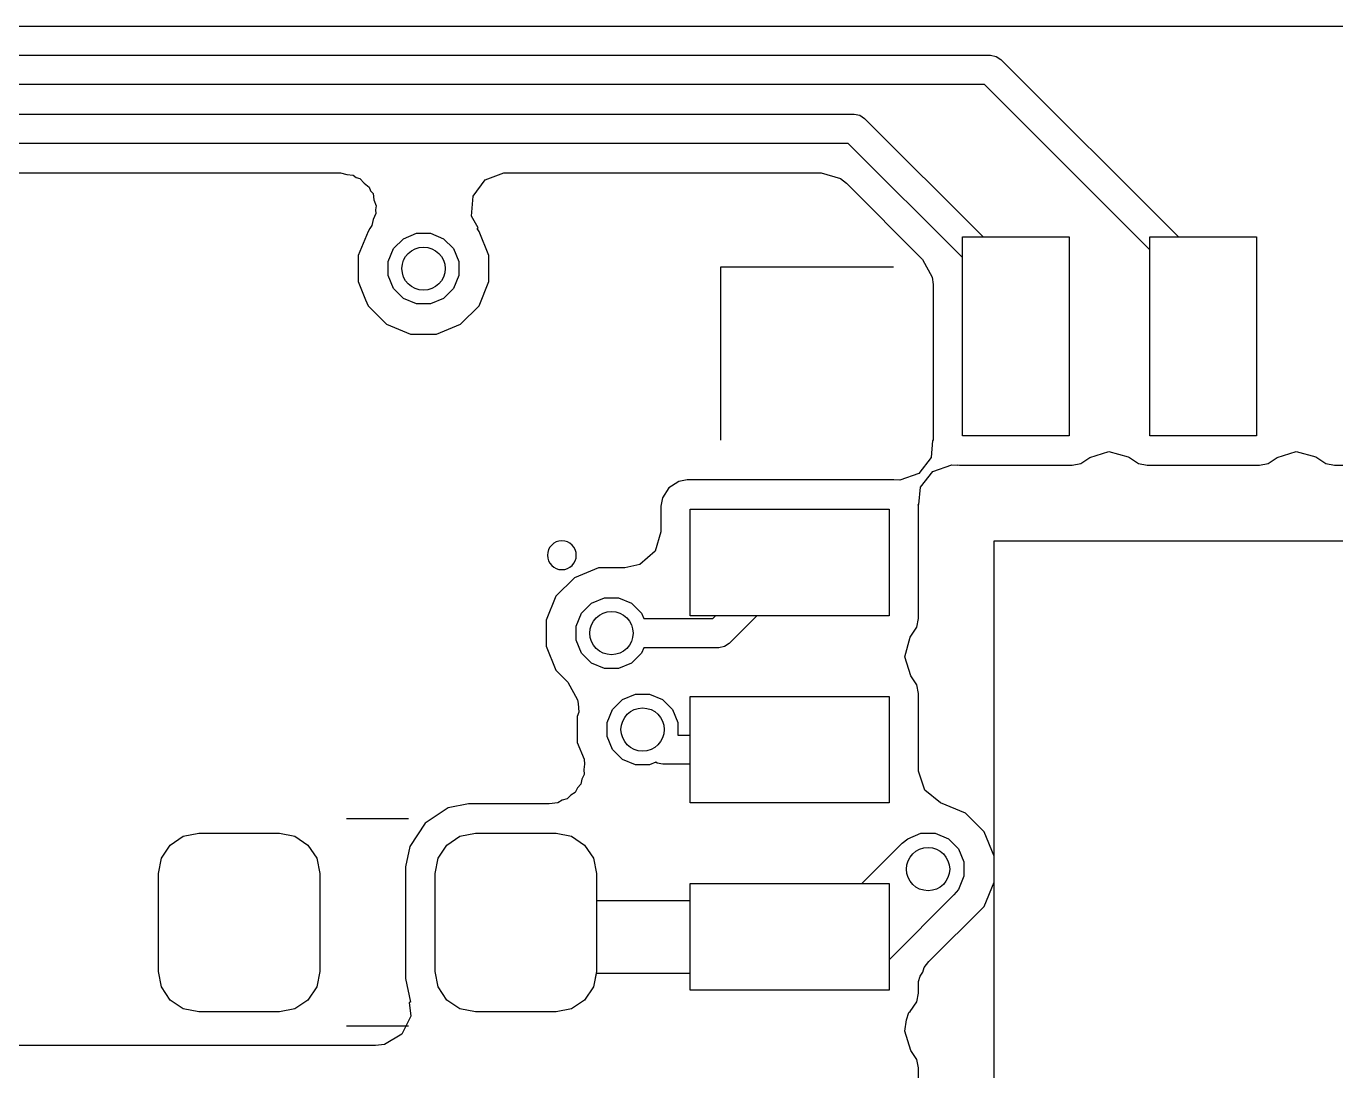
# Model space of a CAD drawing. Extents: x -28 to 34.6, y -6.7 to 48.3.
# Drawn here: x 13.606 to 18.149, y 15.417 to 19.043 of the extents above; entities that cross this region are included whole.
import ezdxf

# ---------------------------------------------------------------- set-up
doc = ezdxf.new("R2010")
doc.units = 0
doc.layers.add('BLACK', color=7, linetype='CONTINUOUS')

msp = doc.modelspace()

# ---------------------------------------------------------------- linework, layer by layer
at = {"layer": 'BLACK', "linetype": 'CONTINUOUS'}
for p, q in [((-9.749238, 19.043125), (19.484332, 19.043125)), ((12.674509, 18.942125), (16.951309, 18.942125)), ((16.951309, 18.942125), (16.970749, 18.938258)), ((16.970749, 18.938258), (16.98723, 18.927246)), ((16.98723, 18.927246), (17.602974, 18.311502)), ((16.930267, 18.840525), (12.695197, 18.840525)), ((17.504332, 18.26646), (16.930267, 18.840525)), ((12.758737, 18.737925), (16.478709, 18.737925)), ((16.478709, 18.737925), (16.498149, 18.734058)), ((16.498149, 18.734058), (16.51463, 18.723046)), ((16.51463, 18.723046), (16.926174, 18.311502)), ((16.457667, 18.636325), (12.779779, 18.636325)), ((16.854332, 18.23966), (16.457667, 18.636325)), ((12.873433, 18.534225), (14.696525, 18.534225)), ((14.696525, 18.534225), (14.71777, 18.527987)), ((14.71777, 18.527987), (14.739859, 18.526407)), ((14.739859, 18.526407), (14.750642, 18.518335)), ((14.750642, 18.518335), (14.763564, 18.51454)), ((14.763564, 18.51454), (14.778063, 18.497807)), ((14.778063, 18.497807), (14.795792, 18.484535)), ((15.155957, 18.453559), (15.197829, 18.509492)), ((15.197829, 18.509492), (15.263293, 18.533909)), ((15.263293, 18.533909), (15.272139, 18.534225)), ((15.272139, 18.534225), (16.364013, 18.534225)), ((16.364013, 18.534225), (16.431052, 18.51454)), ((16.431052, 18.51454), (16.451694, 18.497906)), ((16.451694, 18.497906), (16.715913, 18.233688)), ((14.795792, 18.484535), (14.800499, 18.471915)), ((14.800499, 18.471915), (14.809319, 18.461736)), ((14.809319, 18.461736), (14.81247, 18.439819)), ((15.150973, 18.383867), (15.155957, 18.453559)), ((14.81247, 18.439819), (14.820209, 18.419071)), ((14.820209, 18.419071), (14.817346, 18.405911)), ((14.817346, 18.405911), (14.819263, 18.392578)), ((14.810063, 18.372435), (14.805357, 18.350798)), ((14.819263, 18.392578), (14.810063, 18.372435)), ((15.173509, 18.342595), (15.150973, 18.383867)), ((14.791806, 18.330145), (14.757232, 18.246677)), ((14.798591, 18.340298), (14.791806, 18.330145)), ((14.805357, 18.350798), (14.797861, 18.340786)), ((14.797861, 18.340786), (14.798591, 18.340298)), ((14.914886, 18.305436), (14.959946, 18.3241)), ((14.959946, 18.3241), (15.008718, 18.3241)), ((15.008718, 18.3241), (15.053778, 18.305436)), ((15.170073, 18.340298), (15.173509, 18.342595)), ((15.176857, 18.330145), (15.170073, 18.340298)), ((15.176858, 18.330144), (15.176857, 18.330145)), ((15.211432, 18.246675), (15.176858, 18.330144)), ((16.854332, 17.621502), (16.854332, 18.311502)), ((16.854332, 18.311502), (17.224332, 18.311502)), ((16.854332, 17.621502), (16.854332, 18.311502)), ((16.854332, 18.311502), (17.224332, 18.311502)), ((16.926174, 18.311502), (17.224332, 18.311502)), ((17.224332, 18.311502), (17.224332, 17.621502)), ((17.224332, 18.311502), (17.224332, 17.621502)), ((17.224332, 18.311502), (17.224332, 17.621502)), ((17.504332, 17.621502), (17.504332, 18.311502)), ((17.504332, 18.311502), (17.874332, 18.311502)), ((17.504332, 17.621502), (17.504332, 18.311502)), ((17.504332, 18.311502), (17.874332, 18.311502)), ((17.602974, 18.311502), (17.874332, 18.311502)), ((17.874332, 18.311502), (17.874332, 17.621502)), ((17.874332, 18.311502), (17.874332, 17.621502)), ((17.874332, 18.311502), (17.874332, 17.621502)), ((14.861734, 18.225888), (14.880398, 18.270948)), ((14.880398, 18.270948), (14.914886, 18.305436)), ((15.053778, 18.305436), (15.088266, 18.270948)), ((15.088266, 18.270948), (15.10693, 18.225888)), ((17.504332, 17.621502), (17.504332, 18.26646)), ((14.757232, 18.246677), (14.757232, 18.156328)), ((14.861734, 18.177116), (14.861734, 18.225888)), ((15.10693, 18.225888), (15.10693, 18.177116)), ((15.211432, 18.156329), (15.211432, 18.246675)), ((16.715913, 18.233688), (16.749398, 18.172365)), ((16.854332, 17.621502), (16.854332, 18.23966)), ((14.880398, 18.132056), (14.861734, 18.177116)), ((15.10693, 18.177116), (15.088266, 18.132056)), ((16.014332, 18.206502), (16.014332, 17.606502)), ((16.614332, 18.206502), (16.014332, 18.206502)), ((14.757232, 18.156328), (14.783463, 18.093002)), ((14.914886, 18.097568), (14.880398, 18.132056)), ((15.088266, 18.132056), (15.053778, 18.097568)), ((15.176858, 18.07286), (15.211432, 18.156329)), ((16.749398, 18.172365), (16.752232, 18.146007)), ((16.752232, 18.146007), (16.752232, 17.611452)), ((14.783463, 18.093002), (14.791806, 18.07286)), ((14.959946, 18.078904), (14.914886, 18.097568)), ((15.053778, 18.097568), (15.008718, 18.078904)), ((14.791806, 18.07286), (14.85569, 18.008976)), ((15.008718, 18.078904), (14.959946, 18.078904)), ((15.112974, 18.008976), (15.176858, 18.07286)), ((14.85569, 18.008976), (14.939159, 17.974402)), ((15.029505, 17.974402), (15.112974, 18.008976)), ((14.939159, 17.974402), (14.939161, 17.974402)), ((14.939161, 17.974402), (15.029503, 17.974402)), ((15.029503, 17.974402), (15.029505, 17.974402)), ((16.75061, 17.605172), (16.74526, 17.545529)), ((16.75283, 17.60539), (16.75061, 17.605172)), ((16.752232, 17.611452), (16.75283, 17.60539)), ((17.224332, 17.621502), (16.854332, 17.621502)), ((17.224332, 17.621502), (16.854332, 17.621502)), ((17.224332, 17.621502), (16.854332, 17.621502)), ((17.874332, 17.621502), (17.504332, 17.621502)), ((17.874332, 17.621502), (17.504332, 17.621502)), ((17.874332, 17.621502), (17.504332, 17.621502)), ((16.74526, 17.545529), (16.702385, 17.490361)), ((17.264169, 17.525326), (17.295443, 17.546223)), ((17.295443, 17.546223), (17.362116, 17.5671)), ((17.362116, 17.5671), (17.429497, 17.548616)), ((17.429497, 17.548616), (17.433205, 17.546233)), ((17.433205, 17.546233), (17.464495, 17.525326)), ((17.914169, 17.525326), (17.945443, 17.546223)), ((17.945443, 17.546223), (18.012116, 17.5671)), ((18.012116, 17.5671), (18.079497, 17.548616)), ((18.079497, 17.548616), (18.083205, 17.546233)), ((18.083205, 17.546233), (18.114495, 17.525326)), ((16.708388, 17.442437), (16.751244, 17.497619)), ((16.751244, 17.497619), (16.817131, 17.520871)), ((16.817131, 17.520871), (16.83815, 17.519366)), ((16.83815, 17.519366), (16.838213, 17.519999)), ((16.838213, 17.519999), (16.844269, 17.519404)), ((16.844269, 17.519404), (16.844277, 17.519402)), ((16.844277, 17.519402), (17.234386, 17.519403)), ((17.234386, 17.519403), (17.264169, 17.525326)), ((17.464495, 17.525326), (17.494277, 17.519402)), ((17.494277, 17.519402), (17.884386, 17.519403)), ((17.884386, 17.519403), (17.914169, 17.525326)), ((18.114495, 17.525326), (18.144277, 17.519402)), ((18.144277, 17.519402), (18.534386, 17.519403)), ((15.869495, 17.462678), (15.844563, 17.446019)), ((15.869497, 17.462679), (15.869495, 17.462679)), ((15.869495, 17.462679), (15.869495, 17.462678)), ((15.899273, 17.468601), (15.869497, 17.462679)), ((15.899281, 17.468602), (15.899273, 17.468601)), ((16.609388, 17.468602), (15.899281, 17.468602)), ((16.61545, 17.468005), (16.609388, 17.468602)), ((16.615511, 17.468634), (16.61545, 17.468005)), ((16.63649, 17.467131), (16.615511, 17.468634)), ((16.702385, 17.490361), (16.63649, 17.467131)), ((15.813155, 17.406338), (15.807232, 17.376561)), ((15.835721, 17.440111), (15.813155, 17.406338)), ((15.844563, 17.446019), (15.835721, 17.440111)), ((16.70306, 17.382834), (16.708388, 17.442437)), ((15.807232, 17.376561), (15.807232, 17.287226)), ((15.909332, 16.996502), (15.909332, 17.366502)), ((15.909332, 17.366502), (16.599332, 17.366502)), ((15.909332, 16.996502), (15.909332, 17.366502)), ((15.909332, 17.366502), (16.599332, 17.366502)), ((15.909332, 16.996502), (15.909332, 17.366502)), ((15.909332, 17.366502), (16.599332, 17.366502)), ((16.599332, 17.366502), (16.599332, 16.996502)), ((16.599332, 17.366502), (16.599332, 16.996502)), ((16.599332, 17.366502), (16.599332, 16.996502)), ((16.700834, 17.382614), (16.70306, 17.382834)), ((16.701431, 17.376557), (16.700834, 17.382614)), ((16.701431, 17.376556), (16.701431, 17.376557)), ((16.701432, 16.986447), (16.701431, 17.376556)), ((15.807232, 17.287226), (15.787547, 17.220187)), ((15.787547, 17.220187), (15.734743, 17.174432)), ((16.964332, 15.156502), (16.964332, 17.256502)), ((16.964332, 17.256502), (19.064332, 17.256502)), ((16.964332, 15.156502), (16.964332, 17.256502)), ((16.964332, 17.256502), (19.064332, 17.256502)), ((15.734743, 17.174432), (15.683232, 17.163226)), ((15.591214, 17.163226), (15.507746, 17.128652)), ((15.683232, 17.163226), (15.591214, 17.163226)), ((15.507746, 17.128652), (15.443863, 17.064769)), ((15.443863, 17.064769), (15.409289, 16.981301)), ((15.532455, 17.005572), (15.566943, 17.04006)), ((15.566943, 17.04006), (15.612003, 17.058724)), ((15.612003, 17.058724), (15.660775, 17.058724)), ((15.660775, 17.058724), (15.705835, 17.04006)), ((15.705835, 17.04006), (15.740323, 17.005572)), ((15.513791, 16.960512), (15.532455, 17.005572)), ((15.740323, 17.005572), (15.748046, 16.986926)), ((15.99749, 16.996502), (15.909332, 16.996502)), ((16.599332, 16.996502), (15.909332, 16.996502)), ((16.599332, 16.996502), (15.909332, 16.996502)), ((15.987914, 16.986926), (15.99749, 16.996502)), ((16.141174, 16.996502), (16.044877, 16.900205)), ((16.599332, 16.996502), (16.141174, 16.996502)), ((15.409289, 16.981301), (15.409289, 16.890952)), ((15.513791, 16.91174), (15.513791, 16.960512)), ((15.748046, 16.986926), (15.987914, 16.986926)), ((16.674593, 16.925365), (16.695508, 16.956665)), ((16.695508, 16.956665), (16.701432, 16.986447)), ((15.532455, 16.86668), (15.513791, 16.91174)), ((16.653734, 16.854289), (16.672219, 16.921669)), ((16.672219, 16.921669), (16.674593, 16.925365)), ((15.409289, 16.890952), (15.443863, 16.807484)), ((15.566943, 16.832192), (15.532455, 16.86668)), ((15.740323, 16.86668), (15.705835, 16.832192)), ((15.748046, 16.885326), (15.740323, 16.86668)), ((16.008956, 16.885326), (15.748046, 16.885326)), ((16.028396, 16.889193), (16.008956, 16.885326)), ((16.044877, 16.900205), (16.028396, 16.889193)), ((15.612003, 16.813528), (15.566943, 16.832192)), ((15.660775, 16.813528), (15.612003, 16.813528)), ((15.705835, 16.832192), (15.660775, 16.813528)), ((16.674611, 16.787615), (16.653734, 16.854289)), ((15.443863, 16.807484), (15.484872, 16.766475)), ((15.484872, 16.766475), (15.518357, 16.705152)), ((16.695508, 16.756339), (16.674611, 16.787615)), ((15.674886, 16.705436), (15.719946, 16.7241)), ((15.719946, 16.7241), (15.768718, 16.7241)), ((15.768718, 16.7241), (15.813778, 16.705436)), ((16.701431, 16.726556), (16.695508, 16.756339)), ((16.701431, 16.461487), (16.701431, 16.726556)), ((15.518357, 16.705152), (15.520489, 16.691974)), ((15.520489, 16.691974), (15.523669, 16.662218)), ((15.640398, 16.670948), (15.674886, 16.705436)), ((15.813778, 16.705436), (15.848266, 16.670948)), ((15.909332, 16.582302), (15.909332, 16.716502)), ((15.909332, 16.716502), (16.599332, 16.716502)), ((15.909332, 16.346502), (15.909332, 16.716502)), ((15.909332, 16.716502), (16.599332, 16.716502)), ((15.909332, 16.346502), (15.909332, 16.716502)), ((15.909332, 16.716502), (16.599332, 16.716502)), ((16.599332, 16.716502), (16.599332, 16.346502)), ((16.599332, 16.716502), (16.599332, 16.346502)), ((16.599332, 16.716502), (16.599332, 16.346502)), ((15.523669, 16.662218), (15.517232, 16.646675)), ((15.517232, 16.646675), (15.517232, 16.556329)), ((15.621734, 16.625888), (15.640398, 16.670948)), ((15.848266, 16.670948), (15.86693, 16.625888)), ((15.621734, 16.577116), (15.621734, 16.625888)), ((15.86693, 16.625888), (15.86693, 16.582302)), ((15.517232, 16.556329), (15.541165, 16.498548)), ((15.640398, 16.532056), (15.621734, 16.577116)), ((15.86693, 16.582302), (15.909332, 16.582302)), ((15.541165, 16.498548), (15.543065, 16.480782)), ((15.674886, 16.497568), (15.640398, 16.532056)), ((15.719946, 16.478904), (15.674886, 16.497568)), ((15.543065, 16.480782), (15.539895, 16.463275)), ((15.539895, 16.463275), (15.541797, 16.445585)), ((15.768718, 16.478904), (15.719946, 16.478904)), ((15.790109, 16.487765), (15.768718, 16.478904)), ((15.794892, 16.484569), (15.790109, 16.487765)), ((15.814332, 16.480702), (15.794892, 16.484569)), ((15.909332, 16.480702), (15.814332, 16.480702)), ((15.909332, 16.346502), (15.909332, 16.480702)), ((16.70151, 16.457099), (16.701431, 16.461487)), ((16.723575, 16.390805), (16.70151, 16.457099)), ((15.530617, 16.41203), (15.518486, 16.399017)), ((15.533799, 16.429609), (15.530617, 16.41203)), ((15.541797, 16.445585), (15.533799, 16.429609)), ((15.482976, 16.360922), (15.465734, 16.356533)), ((15.495157, 16.37399), (15.482976, 16.360922)), ((15.510522, 16.383106), (15.495157, 16.37399)), ((15.518486, 16.399017), (15.510522, 16.383106)), ((16.777979, 16.346965), (16.723575, 16.390805)), ((15.069869, 16.329555), (14.989787, 16.276047)), ((15.069873, 16.329557), (15.069869, 16.329555)), ((15.140483, 16.343602), (15.069873, 16.329557)), ((15.419767, 16.343602), (15.140483, 16.343602)), ((15.450433, 16.347454), (15.419767, 16.343602)), ((15.465734, 16.356533), (15.450433, 16.347454)), ((16.599332, 16.346502), (15.909332, 16.346502)), ((16.599332, 16.346502), (15.909332, 16.346502)), ((16.599332, 16.346502), (15.909332, 16.346502)), ((16.864501, 16.311127), (16.777979, 16.346965)), ((14.932168, 16.291502), (14.716496, 16.291502)), ((14.989787, 16.276047), (14.936279, 16.195965)), ((16.864503, 16.311126), (16.864501, 16.311127)), ((16.864507, 16.311124), (16.864503, 16.311126)), ((16.928954, 16.246677), (16.864507, 16.311124)), ((14.105337, 16.200497), (14.150756, 16.230845)), ((14.105337, 16.200497), (14.150756, 16.230845)), ((14.150756, 16.230845), (14.204332, 16.241502)), ((14.150756, 16.230845), (14.204332, 16.241502)), ((14.204332, 16.241502), (14.484332, 16.241502)), ((14.204332, 16.241502), (14.484332, 16.241502)), ((14.484332, 16.241502), (14.537908, 16.230845)), ((14.484332, 16.241502), (14.537908, 16.230845)), ((14.537908, 16.230845), (14.583327, 16.200497)), ((14.537908, 16.230845), (14.583327, 16.200497)), ((15.065337, 16.200497), (15.110756, 16.230845)), ((15.065337, 16.200497), (15.110756, 16.230845)), ((15.065337, 16.200497), (15.110756, 16.230845)), ((15.110756, 16.230845), (15.164332, 16.241502)), ((15.110756, 16.230845), (15.164332, 16.241502)), ((15.110756, 16.230845), (15.164332, 16.241502)), ((15.164332, 16.241502), (15.444332, 16.241502)), ((15.164332, 16.241502), (15.444332, 16.241502)), ((15.164332, 16.241502), (15.444332, 16.241502)), ((15.444332, 16.241502), (15.497908, 16.230845)), ((15.444332, 16.241502), (15.497908, 16.230845)), ((15.444332, 16.241502), (15.497908, 16.230845)), ((15.497908, 16.230845), (15.543327, 16.200497)), ((15.497908, 16.230845), (15.543327, 16.200497)), ((15.497908, 16.230845), (15.543327, 16.200497)), ((16.64493, 16.206705), (16.664174, 16.222499)), ((16.664174, 16.222499), (16.709955, 16.241462)), ((16.709955, 16.241462), (16.759509, 16.241462)), ((16.759509, 16.241462), (16.80529, 16.222499)), ((16.80529, 16.222499), (16.840329, 16.18746)), ((16.963832, 16.162472), (16.928954, 16.246677)), ((14.074989, 16.155078), (14.105337, 16.200497)), ((14.074989, 16.155078), (14.105337, 16.200497)), ((14.583327, 16.200497), (14.613675, 16.155078)), ((14.583327, 16.200497), (14.613675, 16.155078)), ((14.936277, 16.195961), (14.922232, 16.125351)), ((14.936279, 16.195965), (14.936277, 16.195961)), ((15.034989, 16.155078), (15.065337, 16.200497)), ((15.034989, 16.155078), (15.065337, 16.200497)), ((15.034989, 16.155078), (15.065337, 16.200497)), ((15.543327, 16.200497), (15.573675, 16.155078)), ((15.543327, 16.200497), (15.573675, 16.155078)), ((15.543327, 16.200497), (15.573675, 16.155078)), ((16.504726, 16.066502), (16.64493, 16.206705)), ((16.840329, 16.18746), (16.859292, 16.141679)), ((14.064332, 16.101502), (14.074989, 16.155078)), ((14.064332, 16.101502), (14.074989, 16.155078)), ((14.613675, 16.155078), (14.624332, 16.101502)), ((14.613675, 16.155078), (14.624332, 16.101502)), ((15.024332, 16.101502), (15.034989, 16.155078)), ((15.024332, 16.101502), (15.034989, 16.155078)), ((15.024332, 16.101502), (15.034989, 16.155078)), ((15.573675, 16.155078), (15.584332, 16.101502)), ((15.573675, 16.155078), (15.584332, 16.101502)), ((15.573675, 16.155078), (15.584332, 16.101502)), ((16.859292, 16.141679), (16.859292, 16.092125)), ((16.963832, 16.071332), (16.963832, 16.162472)), ((14.064332, 15.761502), (14.064332, 16.101502)), ((14.064332, 15.761502), (14.064332, 16.101502)), ((14.624332, 16.101502), (14.624332, 15.761502)), ((14.624332, 16.101502), (14.624332, 15.761502)), ((14.922232, 16.125351), (14.922232, 15.737654)), ((15.024332, 15.761502), (15.024332, 16.101502)), ((15.024332, 15.761502), (15.024332, 16.101502)), ((15.024332, 15.761502), (15.024332, 16.101502)), ((15.584332, 16.101502), (15.584332, 16.008502)), ((15.584332, 16.101502), (15.584332, 15.761502)), ((15.584332, 16.101502), (15.584332, 15.761502)), ((16.859292, 16.092125), (16.840329, 16.046344)), ((15.909332, 16.008502), (15.909332, 16.066502)), ((15.909332, 16.066502), (16.504726, 16.066502)), ((15.909332, 15.696502), (15.909332, 16.066502)), ((15.909332, 16.066502), (16.599332, 16.066502)), ((15.909332, 15.696502), (15.909332, 16.066502)), ((15.909332, 16.066502), (16.599332, 16.066502)), ((16.599332, 16.066502), (16.599332, 15.696502)), ((16.599332, 16.066502), (16.599332, 15.696502)), ((16.840329, 16.046344), (16.824535, 16.0271)), ((16.928954, 15.987127), (16.963832, 16.071332)), ((15.584332, 16.008502), (15.909332, 16.008502)), ((16.824535, 16.0271), (16.599332, 15.801897)), ((16.737741, 15.795915), (16.928954, 15.987127)), ((16.599332, 15.801897), (16.599332, 15.696502)), ((16.716417, 15.759287), (16.721113, 15.77528)), ((16.721113, 15.77528), (16.737741, 15.795915)), ((14.074989, 15.707926), (14.064332, 15.761502)), ((14.074989, 15.707926), (14.064332, 15.761502)), ((14.624332, 15.761502), (14.613675, 15.707926)), ((14.624332, 15.761502), (14.613675, 15.707926)), ((14.922232, 15.737654), (14.938661, 15.65506)), ((15.034989, 15.707926), (15.024332, 15.761502)), ((15.034989, 15.707926), (15.024332, 15.761502)), ((15.034989, 15.707926), (15.024332, 15.761502)), ((15.584332, 15.761502), (15.573675, 15.707926)), ((15.584332, 15.761502), (15.573675, 15.707926)), ((15.58294, 15.754502), (15.573675, 15.707926)), ((15.909332, 15.754502), (15.58294, 15.754502)), ((15.909332, 15.696502), (15.909332, 15.754502)), ((16.701431, 15.727282), (16.707142, 15.745441)), ((16.701432, 15.686447), (16.701431, 15.727282)), ((16.707142, 15.745441), (16.716417, 15.759287)), ((14.105337, 15.662507), (14.074989, 15.707926)), ((14.105337, 15.662507), (14.074989, 15.707926)), ((14.613675, 15.707926), (14.583327, 15.662507)), ((14.613675, 15.707926), (14.583327, 15.662507)), ((15.065337, 15.662507), (15.034989, 15.707926)), ((15.065337, 15.662507), (15.034989, 15.707926)), ((15.065337, 15.662507), (15.034989, 15.707926)), ((15.573675, 15.707926), (15.543327, 15.662507)), ((15.573675, 15.707926), (15.543327, 15.662507)), ((15.573675, 15.707926), (15.543327, 15.662507)), ((16.599332, 15.696502), (15.909332, 15.696502)), ((16.599332, 15.696502), (15.909332, 15.696502)), ((16.599332, 15.696502), (15.909332, 15.696502)), ((16.695508, 15.656665), (16.701432, 15.686447)), ((14.150756, 15.632159), (14.105337, 15.662507)), ((14.150756, 15.632159), (14.105337, 15.662507)), ((14.204332, 15.621502), (14.150756, 15.632159)), ((14.204332, 15.621502), (14.150756, 15.632159)), ((14.537908, 15.632159), (14.484332, 15.621502)), ((14.537908, 15.632159), (14.484332, 15.621502)), ((14.583327, 15.662507), (14.537908, 15.632159)), ((14.583327, 15.662507), (14.537908, 15.632159)), ((14.938661, 15.65506), (14.934817, 15.654296)), ((14.934817, 15.654296), (14.939927, 15.606809)), ((15.110756, 15.632159), (15.065337, 15.662507)), ((15.110756, 15.632159), (15.065337, 15.662507)), ((15.110756, 15.632159), (15.065337, 15.662507)), ((15.164332, 15.621502), (15.110756, 15.632159)), ((15.164332, 15.621502), (15.110756, 15.632159)), ((15.164332, 15.621502), (15.110756, 15.632159)), ((15.497908, 15.632159), (15.444332, 15.621502)), ((15.497908, 15.632159), (15.444332, 15.621502)), ((15.497908, 15.632159), (15.444332, 15.621502)), ((15.543327, 15.662507), (15.497908, 15.632159)), ((15.543327, 15.662507), (15.497908, 15.632159)), ((15.543327, 15.662507), (15.497908, 15.632159)), ((16.672942, 15.622892), (16.695508, 15.656665)), ((14.484332, 15.621502), (14.204332, 15.621502)), ((14.484332, 15.621502), (14.204332, 15.621502)), ((14.939927, 15.606809), (14.908657, 15.544327)), ((15.444332, 15.621502), (15.164332, 15.621502)), ((15.444332, 15.621502), (15.164332, 15.621502)), ((15.444332, 15.621502), (15.164332, 15.621502)), ((16.653734, 15.554289), (16.659425, 15.593699)), ((16.659425, 15.593699), (16.667451, 15.619224)), ((16.667451, 15.619224), (16.672942, 15.622892)), ((14.932168, 15.571502), (14.716496, 15.571502)), ((14.908657, 15.544327), (14.848571, 15.508669)), ((16.674611, 15.487615), (16.653734, 15.554289)), ((14.817931, 15.504815), (10.960467, 15.503692)), ((14.848571, 15.508669), (14.817931, 15.504815)), ((16.695508, 15.456339), (16.674611, 15.487615)), ((16.701431, 15.426556), (16.695508, 15.456339)), ((16.701432, 15.036447), (16.701431, 15.426556))]:
    msp.add_line(p, q, dxfattribs=at)
at = {"layer": 'BLACK'}
for centre in [(14.984332, 18.201502), (15.636389, 16.936126), (15.744332, 16.601502), (16.734732, 16.116902)]:
    msp.add_circle(centre, 0.075, dxfattribs=at)
for start, end in [(0, 180), (-180, 0)]:
    msp.add_arc((15.464332, 17.206502), 0.05, start, end, dxfattribs=at)

doc.saveas('drawing.dxf')
